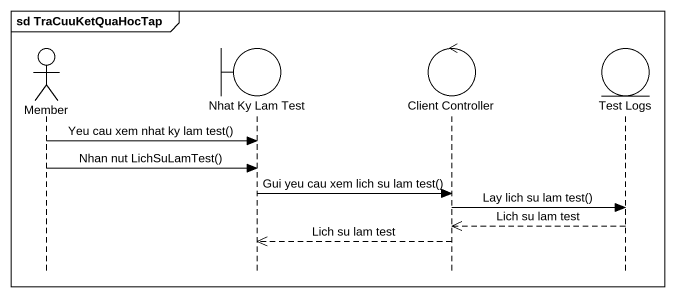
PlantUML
@startuml
mainframe sd TraCuuKetQuaHocTap
hide footbox
actor Member
boundary "Nhat Ky Lam Test" as Nhat_Ky_Lam_Test
control "Client Controller" as Client_Controller
entity "Test Logs" as Test_Logs

Member -> Nhat_Ky_Lam_Test : Yeu cau xem nhat ky lam test()
Member -> Nhat_Ky_Lam_Test : Nhan nut LichSuLamTest()
Nhat_Ky_Lam_Test -> Client_Controller : Gui yeu cau xem lich su lam test()
Client_Controller -> Test_Logs : Lay lich su lam test()
Test_Logs -->> Client_Controller : Lich su lam test
Client_Controller -->> Nhat_Ky_Lam_Test : Lich su lam test
@enduml
